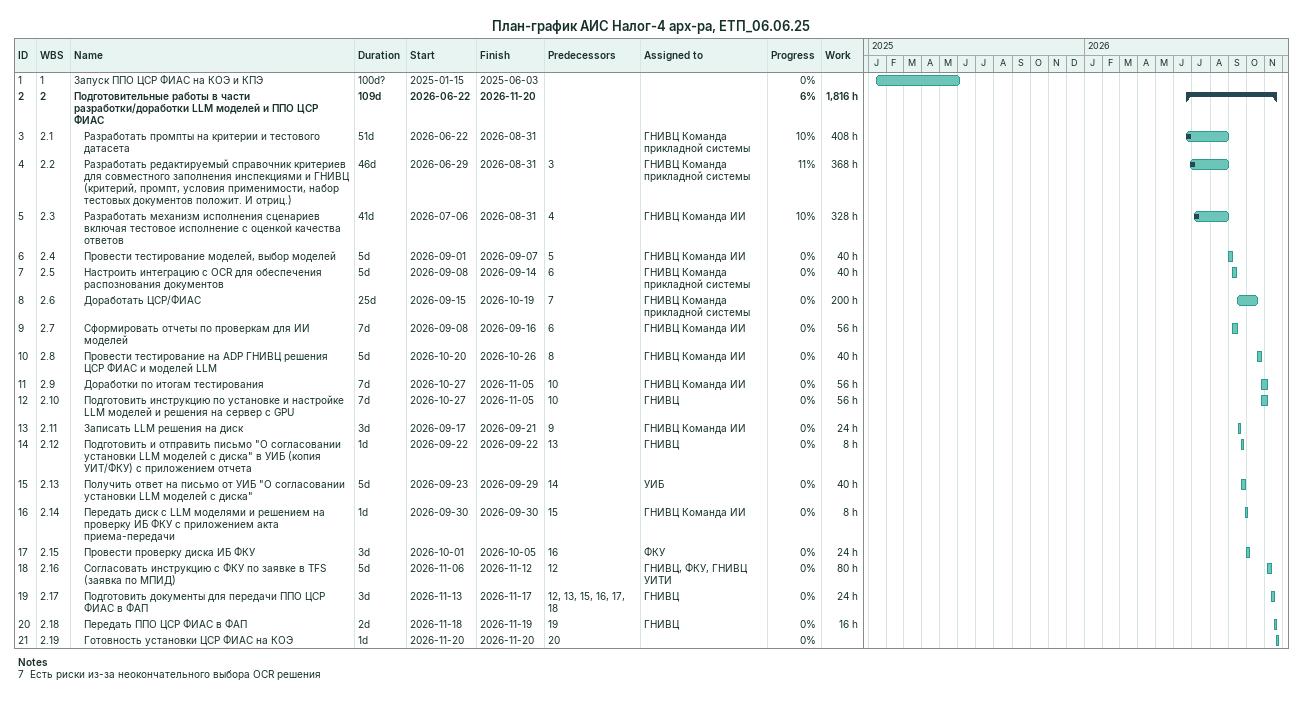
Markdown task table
План-график АИС Налог-4 арх-ра, ЕТП_06.06.25

| ID | WBS | Task | Duration | Start | Finish | Predecessors | Resources | % complete | Work (h) |
|---|---|---|---|---|---|---|---|---|---|
| 1 | 1 | Запуск ППО ЦСР ФИАС на КОЭ и КПЭ | 100d? | 2025-01-15 | 2025-06-03 |  |  | 0 |  |
| 2 | 2 | **Подготовительные работы в части разработки/доработки LLM моделей и ППО ЦСР ФИАС** | 109d | 2026-06-22 | 2026-11-20 |  |  | 6 | 1816 |
| 3 | 2.1 | Разработать промпты на критерии и тестового датасета | 51d | 2026-06-22 | 2026-08-31 |  | ГНИВЦ Команда прикладной системы | 10 | 408 |
| 4 | 2.2 | Разработать редактируемый справочник критериев для совместного заполнения инспекциями и ГНИВЦ (критерий, промпт, условия применимости, набор тестовых документов положит. И отриц.) | 46d | 2026-06-29 | 2026-08-31 | 3 | ГНИВЦ Команда прикладной системы | 11 | 368 |
| 5 | 2.3 | Разработать механизм исполнения сценариев включая тестовое исполнение с оценкой качества ответов | 41d | 2026-07-06 | 2026-08-31 | 4 | ГНИВЦ Команда ИИ | 10 | 328 |
| 6 | 2.4 | Провести тестирование моделей, выбор моделей | 5d | 2026-09-01 | 2026-09-07 | 5 | ГНИВЦ Команда ИИ | 0 | 40 |
| 7 | 2.5 | Настроить интеграцию с OCR для обеспечения распознования документов | 5d | 2026-09-08 | 2026-09-14 | 6 | ГНИВЦ Команда прикладной системы | 0 | 40 |
| 8 | 2.6 | Доработать ЦСР/ФИАС | 25d | 2026-09-15 | 2026-10-19 | 7 | ГНИВЦ Команда прикладной системы | 0 | 200 |
| 9 | 2.7 | Сформировать отчеты по проверкам для ИИ моделей | 7d | 2026-09-08 | 2026-09-16 | 6 | ГНИВЦ Команда ИИ | 0 | 56 |
| 10 | 2.8 | Провести тестирование на ADP ГНИВЦ решения ЦСР ФИАС и моделей LLM | 5d | 2026-10-20 | 2026-10-26 | 8 | ГНИВЦ Команда ИИ | 0 | 40 |
| 11 | 2.9 | Доработки по итогам тестирования | 7d | 2026-10-27 | 2026-11-05 | 10 | ГНИВЦ Команда ИИ | 0 | 56 |
| 12 | 2.10 | Подготовить инструкцию по установке и настройке LLM моделей и решения на сервер с GPU | 7d | 2026-10-27 | 2026-11-05 | 10 | ГНИВЦ | 0 | 56 |
| 13 | 2.11 | Записать LLM решения на диск | 3d | 2026-09-17 | 2026-09-21 | 9 | ГНИВЦ Команда ИИ | 0 | 24 |
| 14 | 2.12 | Подготовить и отправить письмо "О согласовании установки LLM моделей с диска" в УИБ (копия УИТ/ФКУ) с приложением отчета | 1d | 2026-09-22 | 2026-09-22 | 13 | ГНИВЦ | 0 | 8 |
| 15 | 2.13 | Получить ответ на письмо от УИБ "О согласовании установки LLM моделей с диска" | 5d | 2026-09-23 | 2026-09-29 | 14 | УИБ | 0 | 40 |
| 16 | 2.14 | Передать диск с LLM моделями и решением на проверку ИБ ФКУ с приложением акта приема-передачи | 1d | 2026-09-30 | 2026-09-30 | 15 | ГНИВЦ Команда ИИ | 0 | 8 |
| 17 | 2.15 | Провести проверку диска ИБ ФКУ | 3d | 2026-10-01 | 2026-10-05 | 16 | ФКУ | 0 | 24 |
| 18 | 2.16 | Согласовать инструкцию с ФКУ по заявке в TFS (заявка по МПИД) | 5d | 2026-11-06 | 2026-11-12 | 12 | ГНИВЦ, ФКУ, ГНИВЦ УИТИ | 0 | 80 |
| 19 | 2.17 | Подготовить документы для передачи ППО ЦСР ФИАС в ФАП | 3d | 2026-11-13 | 2026-11-17 | 12, 13, 15, 16, 17, 18 | ГНИВЦ | 0 | 24 |
| 20 | 2.18 | Передать ППО ЦСР ФИАС в ФАП | 2d | 2026-11-18 | 2026-11-19 | 19 | ГНИВЦ | 0 | 16 |
| 21 | 2.19 | Готовность установки ЦСР ФИАС на КОЭ | 1d | 2026-11-20 | 2026-11-20 | 20 |  | 0 |  |

Notes
- 7: Есть риски из-за неокончательного выбора OCR решения
